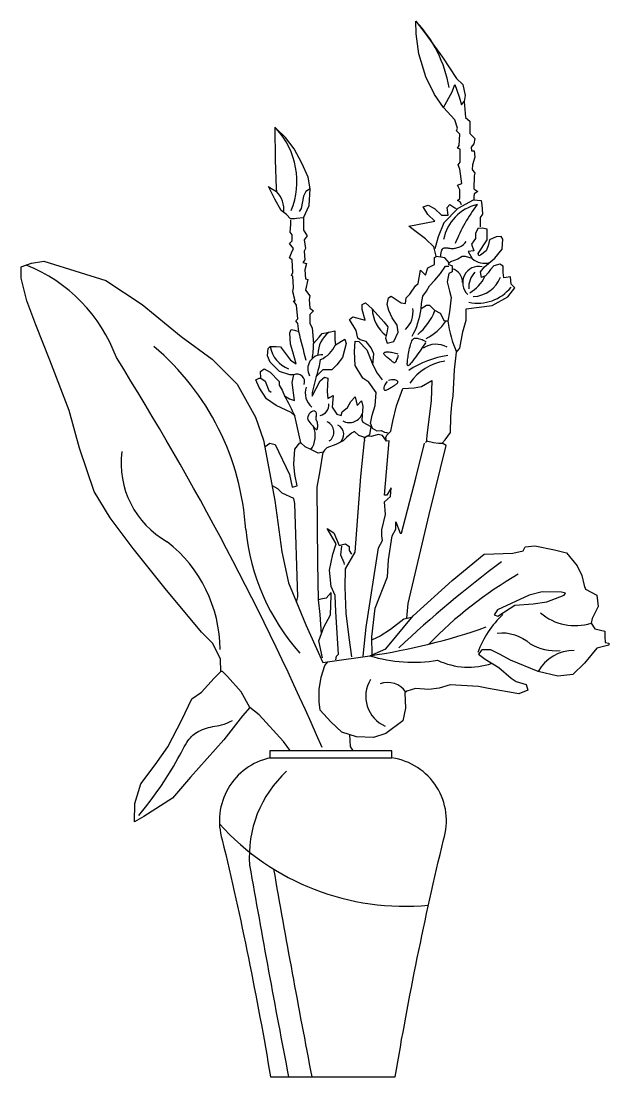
# Model space of a CAD drawing. Extents: x 1357 to 1679, y 968 to 1547.
import ezdxf

# ---------------------------------------------------------------- set-up
doc = ezdxf.new("R2010")
doc.units = 0
doc.header["$LTSCALE"] = 0.9
doc.header["$MEASUREMENT"] = 0
for name, color, linetype in [('3', 3, 'CONTINUOUS'), ('4', 4, 'CONTINUOUS'), ('7', 7, 'CONTINUOUS')]:
    doc.layers.add(name, color=color, linetype=linetype)

# ---------------------------------------------------------------- blocks, each defined once
blk = doc.blocks.new('Z-6')
at = {"layer": '3'}
blk.add_line((-27.02, 213.23), (39.8, 213.23), dxfattribs=at)
for points in [[(66.54, 487.7), (66.61, 489.03), (66.75, 490.1), (66.93, 490.94), (67.16, 491.58), (67.43, 492.06), (67.73, 492.39), (68.06, 492.61), (68.41, 492.74), (68.77, 492.81), (69.15, 492.84), (69.54, 492.82), (69.94, 492.78), (70.34, 492.72), (70.75, 492.64), (71.16, 492.57), (71.57, 492.51), (71.98, 492.46), (72.39, 492.44), (72.8, 492.43), (73.23, 492.45), (73.68, 492.49), (74.15, 492.55), (74.65, 492.64), (75.17, 492.76), (75.74, 492.9), (76.34, 493.09), (76.96, 493.34), (77.62, 493.67), (78.3, 494.1), (78.99, 494.65), (79.7, 495.34), (80.43, 496.18)], [(58.18, 440.75), (56.58, 438.4), (55.17, 436.36), (53.94, 434.61), (52.89, 433.12), (51.98, 431.87), (51.21, 430.83), (50.55, 430), (50, 429.34), (49.54, 428.84), (49.16, 428.48), (48.86, 428.26), (48.62, 428.18), (48.44, 428.22), (48.32, 428.37), (48.24, 428.64), (48.2, 429.01), (48.2, 429.47), (48.23, 430.02), (48.29, 430.66), (48.37, 431.36), (48.48, 432.13), (48.6, 432.97), (48.75, 433.85), (48.91, 434.78), (49.09, 435.74), (49.28, 436.72), (49.49, 437.7), (49.71, 438.65), (49.95, 439.56), (50.2, 440.4), (50.46, 441.16), (50.74, 441.81), (51.03, 442.34), (51.35, 442.74), (51.69, 443.04), (52.08, 443.23), (52.51, 443.33), (52.99, 443.34), (53.54, 443.28), (54.16, 443.15), (54.84, 442.96), (55.57, 442.73), (56.29, 442.46), (56.98, 442.17), (57.58, 441.87), (58.06, 441.57), (58.37, 441.3), (58.49, 441.05)], [(43.29, 433.77), (42.78, 432.54), (42.38, 431.57), (42.05, 430.84), (41.79, 430.32), (41.56, 429.99), (41.34, 429.82), (41.1, 429.79), (40.84, 429.87), (40.51, 430.04), (40.14, 430.3), (39.73, 430.61), (39.29, 430.96), (38.84, 431.35), (38.37, 431.75), (37.91, 432.16), (37.47, 432.55), (37.04, 432.92), (36.65, 433.26), (36.3, 433.57), (35.99, 433.86), (35.73, 434.13), (35.53, 434.38), (35.4, 434.61), (35.34, 434.83), (35.36, 435.03), (35.46, 435.21), (35.64, 435.37), (35.89, 435.51), (36.22, 435.63), (36.63, 435.71), (37.1, 435.75), (37.64, 435.76), (38.26, 435.73), (38.92, 435.67), (39.61, 435.57), (40.33, 435.44), (41.04, 435.28), (41.73, 435.1), (42.39, 434.9), (42.99, 434.68)], [(-31.94, 421.34), (-29.69, 419.69), (-27.53, 414.51), (-26.24, 413.65)], [(37.21, 419.5), (36.43, 418.53), (35.87, 417.67), (35.51, 416.93), (35.32, 416.3), (35.28, 415.77), (35.36, 415.36), (35.52, 415.05), (35.75, 414.84), (36.01, 414.74), (36.3, 414.73), (36.63, 414.8), (36.99, 414.94), (37.37, 415.13), (37.78, 415.36), (38.22, 415.62), (38.68, 415.91), (39.17, 416.19), (39.67, 416.48), (40.17, 416.77), (40.66, 417.06), (41.13, 417.35), (41.57, 417.63), (41.98, 417.91), (42.33, 418.18), (42.62, 418.44), (42.85, 418.69), (43.01, 418.93), (43.09, 419.16), (43.1, 419.38), (43.04, 419.58), (42.89, 419.77), (42.66, 419.95), (42.34, 420.11), (41.94, 420.25), (41.45, 420.36), (40.88, 420.43), (40.23, 420.44), (39.5, 420.4), (38.7, 420.29), (37.82, 420.1)], [(-6.31, 398.52), (-5.69, 397.77), (-5.1, 397.05), (-4.55, 396.37), (-4.03, 395.75), (-3.56, 395.18), (-3.14, 394.67), (-2.76, 394.23), (-2.42, 393.87), (-2.14, 393.59), (-1.9, 393.39), (-1.7, 393.26), (-1.53, 393.2), (-1.39, 393.19), (-1.28, 393.24), (-1.19, 393.33), (-1.11, 393.45), (-1.04, 393.61), (-0.99, 393.8), (-0.94, 394.01), (-0.9, 394.24), (-0.87, 394.48), (-0.85, 394.75), (-0.84, 395.02), (-0.84, 395.31), (-0.84, 395.59), (-0.85, 395.88), (-0.87, 396.17), (-0.9, 396.45), (-0.94, 396.73), (-0.99, 396.99), (-1.04, 397.24), (-1.11, 397.47), (-1.19, 397.68), (-1.27, 397.87), (-1.35, 398.04), (-1.44, 398.2), (-1.52, 398.35), (-1.6, 398.49), (-1.67, 398.63), (-1.72, 398.76), (-1.76, 398.9), (-1.78, 399.03), (-1.79, 399.16), (-1.79, 399.3), (-1.78, 399.43), (-1.76, 399.57), (-1.74, 399.71), (-1.71, 399.85), (-1.68, 400), (-1.64, 400.15), (-1.61, 400.3), (-1.58, 400.46), (-1.54, 400.63), (-1.51, 400.81), (-1.49, 401.01), (-1.46, 401.21), (-1.45, 401.44), (-1.45, 401.67), (-1.49, 401.93), (-1.57, 402.2), (-1.71, 402.5), (-1.93, 402.81), (-2.23, 403.14), (-2.64, 403.5)], [(-98.79, 181.68), (-95.2, 186.19), (-92.03, 190.32), (-89.24, 194.1), (-86.8, 197.55), (-84.68, 200.7), (-82.82, 203.57), (-81.19, 206.19), (-79.77, 208.59), (-78.5, 210.8), (-77.37, 212.81), (-76.36, 214.65), (-75.46, 216.33), (-74.64, 217.85), (-73.89, 219.22), (-73.19, 220.46), (-72.52, 221.58), (-71.87, 222.58), (-71.22, 223.48), (-70.57, 224.28), (-69.9, 225.01), (-69.2, 225.66), (-68.47, 226.26), (-67.69, 226.81), (-66.85, 227.33), (-65.94, 227.81), (-64.98, 228.27), (-63.96, 228.71), (-62.9, 229.11), (-61.8, 229.48), (-60.67, 229.81), (-59.51, 230.11), (-58.35, 230.37), (-57.17, 230.6), (-55.97, 230.82), (-54.73, 231.07), (-53.45, 231.37), (-52.1, 231.76), (-50.67, 232.26), (-49.14, 232.92), (-47.51, 233.76)]]:
    blk.add_lwpolyline(points, dxfattribs=at)
for points in [[(97.42, 281.65, -0.219173), (115.46, 275.76, 0.153472), (131.81, 272.05, 0.153472)], [(-17.89, 205.89, 0.229789), (-38.11, 154.47, 0.004513), (-16.81, 38.4)], [(-25.02, 152.33, 0.00443), (-4.09, 38.4)]]:
    blk.add_lwpolyline(points, format="xyb", dxfattribs=at)
for centre, radius, start, end in [((3.32, 569.49), 68.63, 9.3282, 43.8484), ((-55.47, 529.08), 43.22, 338.37876, 42.33004), ((92.08, 492.65), 24.48, 103.3404, 168.76348), ((163.39, 459.13), 95.97, 143.31666, 157.97641), ((90.36, 494.23), 9.91, 227.82074, 287.14634), ((-192.32, 402.97), 86.49, 20.05514, 68.33701), ((70.7, 473.74), 7.81, 359.85752, 74.65244), ((93.64, 471.16), 11.78, 135.53549, 184.15443), ((71.25, 486.88), 21.82, 301.01118, 333.02141), ((83.57, 482.85), 16.81, 272.54375, 338.47639), ((86.91, 485.51), 23.05, 257.42322, 321.65688), ((38.28, 457.55), 13.07, 313.28994, 8.90288), ((15.68, 464.13), 40.36, 330.72121, 353.07754), ((33.79, 469.76), 31.68, 309.46449, 338.90285), ((47.3, 466.88), 26.21, 295.25455, 326.94594), ((137.5, 462.6), 67.91, 188.47976, 203.44126), ((-1058.57, 171.86), 1082.84, 13.84988, 14.71035), ((14.66, 434.28), 15.38, 126.97898, 179.67252), ((-41.57, 439.19), 38.43, 349.47074, 1.72895), ((63.98, 427.7), 12.23, 60.32054, 125.00005), ((-182.87, 329.72), 142.86, 3.45206, 49.72443), ((-11.1, 441.33), 15.94, 189.38383, 249.23175), ((1.37, 426.51), 7.66, 85.56941, 209.82743), ((-5.88, 446.44), 16.3, 293.95936, 335.08408), ((-1491.87, -431.8), 1629.06, 23.54132, 32.04791), ((-45.38, 438.42), 46.63, 339.74605, 351.52684), ((77.91, 382.42), 51.9, 98.38577, 123.75989), ((72.71, 403.42), 27.58, 98.12156, 146.6507), ((2.55, 413.36), 10.27, 162.4856, 230.32507), ((-0.77, 406.74), 6.03, 282.29758, 5.59289), ((-2.02, 399.15), 4.35, 98.52565, 188.55744), ((16.5, 404.47), 7.47, 241.38299, 342.50393), ((-14.81, 389.72), 12.66, 323.3705, 22.99749), ((2.05, 391.83), 5.98, 304.84787, 66.75692), ((7.66, 390.53), 5.74, 306.86974, 63.25486), ((-59.15, 374.75), 49.33, 172.58907, 240.78578), ((79.27, 350.4), 120.16, 185.77177, 221.59715), ((-129.82, 272.25), 75.53, 0.33339, 51.90911), ((509.28, -225.67), 682.8, 126.84517, 133.01285), ((221.26, 119.84), 224.21, 120.05543, 136.00927), ((139.96, 314.61), 28.9, 229.12382, 288.08129), ((139.25, 249.86), 22.21, 89.09689, 151.21448), ((43.27, 246.93), 17.83, 148.90179, 246.18262), ((37.43, 242.48), 12.11, 34.46207, 110.03406), ((46.75, 268.36), 136.44, 222.00499, 275.48821)]:
    blk.add_arc(centre, radius, start, end, dxfattribs=at)
at = {"layer": '4'}
for points in [[(68.1, 569.75), (63.1, 576.79), (58.39, 586.49), (54.57, 599.11), (53.1, 609.98), (52.81, 617.03), (57.81, 610.57), (67.51, 597.35), (75.15, 585.61), (78.68, 582.37), (79.85, 576.21), (79.27, 572.98)], [(77.8, 516.29), (77.21, 518.06), (75.74, 518.64), (76.91, 519.82), (76.91, 524.52), (75.74, 527.16), (78.09, 528.04), (76.91, 535.97), (76.03, 538.32), (77.21, 539.79), (77.21, 546.84), (75.74, 547.42), (76.62, 548.89), (76.91, 555.06), (75.15, 556.82), (75.74, 558.29), (74.27, 562.99), (68.1, 569.75), (72.8, 578.26), (74.27, 582.37), (76.62, 575.62), (77.8, 571.21), (79.27, 572.98), (80.15, 564.17), (82.5, 562.11), (82.5, 555.35), (85.15, 552.71), (84.56, 549.77), (83.09, 548.01), (83.38, 545.96), (84.85, 545.96), (85.15, 542.43), (83.97, 538.32), (83.68, 535.68), (85.15, 533.62), (84.85, 532.15), (84.56, 525.1), (86.91, 523.64), (84.85, 522.46), (84.56, 520.7), (84.56, 519.23)], [(-4.96, 525.02), (-6.14, 531.46), (-9.46, 539.26), (-13.75, 547.06), (-18.44, 553.31), (-23.52, 558.18), (-24.3, 558.96), (-24.1, 541.02), (-23.52, 525.21), (-23.52, 525.21)], [(-8.6, 509.14), (-12.38, 508.83), (-13.56, 508.63), (-15.7, 508.63), (-17.85, 510.97), (-20.78, 513.32), (-24.3, 519.36), (-27.81, 526.39), (-26.44, 525.41), (-23.32, 523.65)], [(-23.52, 525.21), (-23.32, 523.65)], [(-8.6, 509.14), (-5.55, 516.05), (-4.96, 525.02), (-7.31, 523.65), (-8.67, 521.12), (-9.85, 514.29), (-11.02, 512.73)], [(63.96, 488.22), (62.74, 493.38), (58.18, 497.63), (52.41, 502.18), (49.07, 504.61), (63.35, 507.34), (59.4, 510.98), (56.97, 515.23), (59.7, 516.14), (63.05, 514.32), (67, 510.68), (70.64, 510.68), (70.04, 514.93), (71.56, 516.45), (74.29, 514.63), (74.9, 514.32)], [(88.88, 518.57), (84.32, 518.88), (75.81, 514.32), (68.21, 506.43), (65.17, 498.84), (63.35, 492.16)], [(88.27, 504.31), (88.27, 509.47), (89.48, 511.29), (89.18, 516.45), (88.88, 518.57)], [(-29.53, 383.85), (-27.13, 385.65), (-24.13, 385.05), (-22.33, 381.15), (-18.13, 372.46), (-16.33, 368.56), (-14.83, 361.66), (-12.12, 362.26), (-13.32, 368.56), (-13.93, 374.26), (-13.32, 382.35), (-10.62, 385.95), (-10.02, 385.95), (-13.32, 400.64), (-15.43, 402.44), (-23.53, 406.34), (-28.93, 409.94), (-32.84, 416.24), (-34.64, 420.44), (-32.84, 421.34), (-31.94, 421.34), (-32.24, 424.93), (-30.13, 426.43), (-26.83, 424.63), (-22.03, 419.54), (-22.03, 417.44), (-20.23, 414.74), (-19.03, 411.74), (-16.33, 409.94), (-13.62, 409.04), (-14.83, 418.94), (-13.93, 423.14), (-16.03, 423.14), (-21.73, 424.93), (-26.83, 430.03), (-28.33, 433.63), (-28.03, 437.53), (-26.83, 438.73), (-23.53, 438.73), (-21.13, 438.43), (-15.73, 431.23), (-12.72, 429.13), (-14.53, 435.73), (-15.73, 439.93), (-16.03, 446.23), (-15.43, 448.03), (-13.62, 447.73), (-11.22, 446.83), (-11.72, 451.23), (-12.88, 452.79), (-11.72, 453.95), (-12.49, 461.34), (-14.05, 463.67), (-13.27, 463.67), (-14.44, 468.72), (-14.05, 471.05), (-14.44, 477.27), (-15.22, 477.66), (-14.44, 479.21), (-14.83, 486.21), (-16.38, 487.38), (-15.22, 490.1), (-14.05, 492.43), (-16.38, 495.15), (-14.83, 496.7), (-14.83, 499.81), (-16, 501.37), (-15.61, 505.64), (-15.61, 507.97)], [(-8.6, 509.14), (-8.6, 502.53), (-6.66, 499.42), (-8.21, 497.09), (-7.44, 492.43), (-8.21, 490.87), (-7.83, 486.21), (-8.99, 484.66), (-7.05, 484.27), (-7.83, 480.77), (-7.44, 475.72), (-6.27, 475.33), (-7.44, 469.5), (-5.1, 466.39), (-5.49, 464.45), (-5.1, 459.78), (-3.16, 458.23), (-5.1, 456.28), (-5.1, 451.23), (-3.93, 448.9), (-3.16, 440.35), (-0.04, 443.85), (1.51, 445.79), (5.4, 446.57), (8.51, 447.34), (8.51, 442.29), (8.9, 439.57), (13.96, 442.68), (14.74, 440.35), (12.79, 432.58), (9.68, 428.69), (6.96, 425.97), (1.9, 425.97), (-1.63, 422.27), (-3.79, 413.43), (-3.79, 411.49), (0.53, 419.9), (2.9, 421.84), (4.63, 421.41), (4.41, 414.08), (4.63, 410.2), (7.65, 411.92), (7, 405.46), (9.59, 401.57), (11.97, 400.93), (12.61, 402.87), (15.42, 405.24), (17.36, 408.47), (19.74, 411.06), (20.81, 406.32), (23.19, 408.91), (23.84, 405.89), (23.4, 398.56), (23.84, 397.26), (28.15, 394.89), (27.51, 390.36), (24.92, 388.85), (21.68, 389.93), (19.3, 392.09), (17.58, 391.23), (14.99, 388.85), (13.04, 386.91), (9.16, 384.97), (4.2, 383.25), (2.9, 381.95), (2.16, 380.75)], [(69.53, 384.4), (67.27, 385.79), (69, 387.51), (71.81, 391.61), (72.02, 400.23), (72.67, 406.92), (73.32, 411.66), (73.96, 425.89), (75.2, 435.59), (77.02, 437.71), (78.54, 446.82), (80.37, 453.19), (80.37, 459.26), (94.65, 461.09), (103.16, 465.94), (107.11, 470.8), (104.98, 472.93), (104.68, 476.87), (101.03, 476.26), (100.72, 479.3), (100.72, 482.64), (98.9, 483.85), (95.56, 482.94), (93.74, 480.82), (92.52, 479), (91, 477.48), (88.87, 476.57), (88.27, 479.6), (90.39, 482.34), (96.17, 487.19), (100.12, 492.05), (100.42, 497.51), (99.51, 499.03), (96.77, 498.73), (93.13, 497.21), (92.52, 493.87), (91.3, 491.14), (88.27, 488.71), (87.35, 488.41), (87.05, 489.62), (91.91, 497.21), (91.91, 502.98), (89.18, 503.59), (86.75, 503.28), (85.53, 500.55), (85.53, 497.82), (84.62, 496.6), (83.4, 494.78), (84.62, 491.14), (81.58, 490.84), (83.71, 486.89), (80.06, 488.1), (78.24, 488.1), (75.81, 486.59), (71.86, 485.07), (70.64, 483.85), (72.77, 482.94), (72.77, 479.6), (70.94, 478.69), (70.03, 474.14), (71.25, 468.98), (72.16, 465.64), (71.25, 457.75), (70.34, 452.59)], [(21.11, 443.18), (20.2, 447.43), (16.55, 453.5), (18.37, 455.01), (25.06, 453.19), (23.54, 458.96), (23.54, 461.69), (25.36, 462.6), (29.01, 459.26), (35.39, 452.28), (37.52, 449.55), (36.91, 446.21), (36.3, 443.18), (37.21, 440.44), (40.86, 441.35), (43.29, 446.52), (42.68, 450.46), (39.95, 454.41), (38.13, 458.35), (37.21, 461.69), (37.82, 465.34), (39.34, 466.25), (44.81, 462.6), (47.24, 462.3), (47.55, 465.34), (49.67, 467.46), (52.71, 472.01), (54.23, 473.23), (55.45, 480.51), (58.18, 477.78), (59.4, 481.73), (60.61, 482.34), (63.04, 483.55), (63.04, 487.5), (64.26, 488.1)], [(71.25, 484.46), (68.82, 487.31), (64.26, 488.1)], [(-16.06, 217.53), (-19.5, 222.28), (-32.98, 236.8), (-38, 240.76), (-42.75, 249.47), (-50.15, 257.92), (-53.06, 260.56), (-53.85, 260.56), (-54.12, 267.42), (-58.34, 275.87), (-64.42, 282.21), (-84.35, 306.09), (-101.88, 327.98), (-114.39, 344.86), (-123.16, 359.24), (-131.29, 383), (-136.93, 403.63), (-147.57, 431.14), (-155.08, 450.52), (-160.08, 463.65), (-163.21, 476.16), (-163.21, 482.41), (-157.58, 484.29), (-150.7, 485.54), (-116.9, 474.91), (-96.87, 461.78), (-75.59, 444.27), (-58.69, 431.77), (-44.92, 418.01), (-34.91, 399.88), (-30.53, 387.37), (-24.27, 354.24), (-20.51, 326.1), (-16.76, 309.22), (-12.38, 298.59), (-7.37, 286.08), (2.02, 265.45), (5.77, 266.08), (27.68, 269.2), (36.44, 272.95), (51.46, 291.09), (72.74, 310.47), (90.27, 324.85), (105.92, 325.48), (111.57, 326.72), (112.7, 328.98), (118.08, 329.54), (128.84, 327.28), (135.35, 325.59), (141.29, 318.52), (143.84, 313.15), (144.97, 307.77), (145.82, 305.79), (152.05, 302.4), (152.61, 296.18), (149.5, 289.68), (148.93, 287.13), (150.91, 284.02), (156.29, 282.61), (156.29, 279.78), (156.57, 276.39), (158.55, 276.11), (158.55, 274.97), (152.05, 273.28), (145.25, 265.08), (138.74, 258.86), (130.53, 258.01), (119.78, 260.55), (104.78, 266.77), (99.12, 269.89), (94.02, 272.43), (88.93, 272.43), (87.23, 270.17), (90.91, 267.34), (98.27, 262.82), (105.06, 256.88), (107.89, 255.18), (113.27, 253.49), (114.12, 250.38), (109.31, 248.4), (92.61, 251.22), (87.23, 252.35), (71.66, 253.2), (65.72, 251.51), (60.06, 250.66), (52.7, 251.22), (47.89, 249.81), (46.94, 248.85), (46.94, 248.85), (47.17, 240.5), (45.78, 233.54), (36.49, 226.58), (29.75, 224.49), (20.46, 224.73), (12.34, 227.28), (6.3, 233.08), (0.49, 239.34), (0.03, 243.98), (0.03, 250.71), (0.96, 257.44), (3.05, 263.93), (4.67, 265.79)], [(70.03, 452.59), (68.51, 452.59), (66.39, 456.84), (63.35, 458.35), (60.61, 461.09), (58.79, 461.09), (55.75, 459.26), (56.05, 462.3), (56.66, 466.25), (58.79, 468.98), (60.31, 472.01), (63.35, 475.05), (66.39, 478.69), (69.12, 482.64), (70.94, 482.64)], [(28.1, 396.43), (29.01, 400.98), (30.53, 406.44), (31.14, 413.43), (27.19, 419.19), (23.84, 421.32), (19.59, 428.3), (19.29, 435.89), (19.59, 441.66), (21.72, 441.35), (25.97, 436.8), (29.31, 428.6), (31.74, 424.05), (34.48, 420.41)], [(29.31, 428.6), (29.92, 434.68), (28.4, 438.02), (25.67, 441.35), (22.32, 442.27), (21.11, 443.18)], [(38.34, 387.05), (36.84, 386.86), (36.41, 388.8), (37.06, 390.1), (39.21, 392.25), (40.29, 397.86), (42.24, 406.27), (45.69, 415.76), (51.95, 415.97), (56.05, 416.83), (61.66, 420.07), (61.23, 408.86), (58.86, 390.1), (58.64, 387.51), (58.64, 386.43), (57.99, 386)], [(28.1, 396.43), (28.91, 393.87), (31.56, 392.49), (33.89, 392.71), (35.69, 391.75), (36.86, 391.65), (38.14, 391.18)], [(36.84, 386.86), (34.63, 389.85), (32.3, 390.38), (30.5, 389.95), (28.48, 389.42), (26.21, 389.61), (24.67, 388.26), (24.73, 387.05)], [(2.16, 380.75), (-0.55, 380.23), (-4.65, 382.17), (-7.68, 383.68), (-10.02, 385.95)], [(17.76, 268.68), (16.43, 279.29), (14.77, 292.55), (14.11, 306.81), (14.44, 316.76), (19.75, 326.04), (22.74, 367.49), (24.73, 387.05)], [(24.06, 269.01), (25.72, 284.93), (32.36, 328.36), (34.69, 332.34), (34.35, 334.99), (34.35, 338.31), (36.34, 346.6), (35.68, 353.56), (39, 356.55), (39.33, 361.19), (37.01, 357.21), (36.01, 357.21), (35.68, 357.21), (38.34, 387.05), (38.34, 387.05)], [(29.04, 269.68), (28.71, 279.62), (30.7, 295.21), (37.34, 312.45), (38, 321.73), (40, 334.99), (41.99, 338.64), (41.99, 342.62), (44.31, 336.32), (44.97, 336.32), (52.94, 366.49), (57.55, 385.69)], [(47.96, 289.9), (48.63, 297.86), (60.24, 346.6), (69.53, 384.4), (69.53, 384.4)], [(58.64, 386.97), (62.61, 386.14), (65.37, 385.72), (67.27, 385.79)], [(1.16, 281.11), (0.5, 291.89), (-0.5, 299.85), (-0.83, 320.07), (-1.16, 361.52), (0.5, 370.47), (2.16, 380.75)], [(-13.44, 352.57), (-13.93, 355.36), (-20.23, 358.36), (-22.63, 360.76), (-25.63, 362.26)], [(-12.38, 298.59), (-11.78, 301.51), (-13.44, 352.57)], [(8.8, 302.17), (6.49, 307.17), (5.59, 316.16), (7.39, 324.86), (9.19, 330.56), (4.39, 338.95), (7.99, 336.55), (10.99, 329.66), (14.29, 330.56), (16.39, 329.06), (16.39, 326.96), (17.6, 324.86)], [(12.19, 329.36), (11.59, 324.56), (13.39, 320.36), (13.69, 319.16)], [(1.83, 268.02), (-0.16, 277.3), (2.49, 284.93), (6.14, 291.56), (6.47, 302.17), (6.47, 303.83), (3.82, 300.84), (0.83, 300.18), (-0.5, 299.85)], [(9.13, 267.02), (9.46, 269.01), (10.46, 270.01), (9.13, 293.22), (8.8, 302.17)], [(50.62, 290.23), (46.3, 289.24), (39, 283.6), (33.36, 279.95), (29.04, 277.96)], [(-38, 240.76), (-41.96, 236.27), (-52.27, 223.07), (-70.5, 202.75), (-80.28, 191.13), (-96.13, 181.1), (-101.16, 178.19), (-100.89, 188.23), (-97.72, 199.05), (-89.79, 209.35), (-82.92, 219.38), (-75.26, 234.16), (-69.71, 245.51), (-64.42, 249.21), (-57.55, 256.86), (-53.85, 260.56)], [(16.52, 226.12), (16.98, 219.39), (18.37, 217.07)]]:
    blk.add_lwpolyline(points, dxfattribs=at)
blk.add_lwpolyline([(41.58, 38.4, -0.017395), (68.03, 168.36, 0.461783), (39.8, 213.23), (39.8, 217.11), (-27.02, 217.11), (-27.02, 213.23, 0.436527), (-53.13, 168.36, -0.017395), (-26.69, 38.4)], format="xyb", close=True, dxfattribs=at)
for centre, radius, start, end in [((-35.2, 513.07), 15.91, 356.65458, 41.70199), ((87.42, 473.72), 8.9, 78.57244, 226.43128), ((48.47, 460.14), 19.48, 182.58837, 232.48292), ((-12.13, 419.46), 4.09, 338.52317, 116.03049), ((3929.74, 2434.52), 4436.71, 207.12409, 207.2852)]:
    blk.add_arc(centre, radius, start, end, dxfattribs=at)
at = {"layer": '7'}
blk.add_lwpolyline([(97.58, 294.37), (95.85, 291.57), (97.79, 290.92), (104.49, 295.24), (107.09, 296.97), (117.03, 297.61), (124.6, 298.69), (134.11, 302.36), (134.76, 303.44), (132.6, 304.09), (122, 304.31), (114.87, 302.36), (97.58, 294.37)], dxfattribs=at)
for centre, radius, start, end in [((137.04, 252.72), 53.48, 132.96419, 159.96128), ((-22.14, 606.83), 341.28, 278.39361, 289.44124), ((51.52, 347.88), 82.21, 253.14524, 279.30587), ((81.75, 302.39), 39.46, 244.57405, 288.98715)]:
    blk.add_arc(centre, radius, start, end, dxfattribs=at)

msp = doc.modelspace()

# ---------------------------------------------------------------- block references
at = {"layer": '3'}
msp.add_blockref('Z-6', (1520, 930), dxfattribs=at)

doc.saveas('drawing.dxf')
